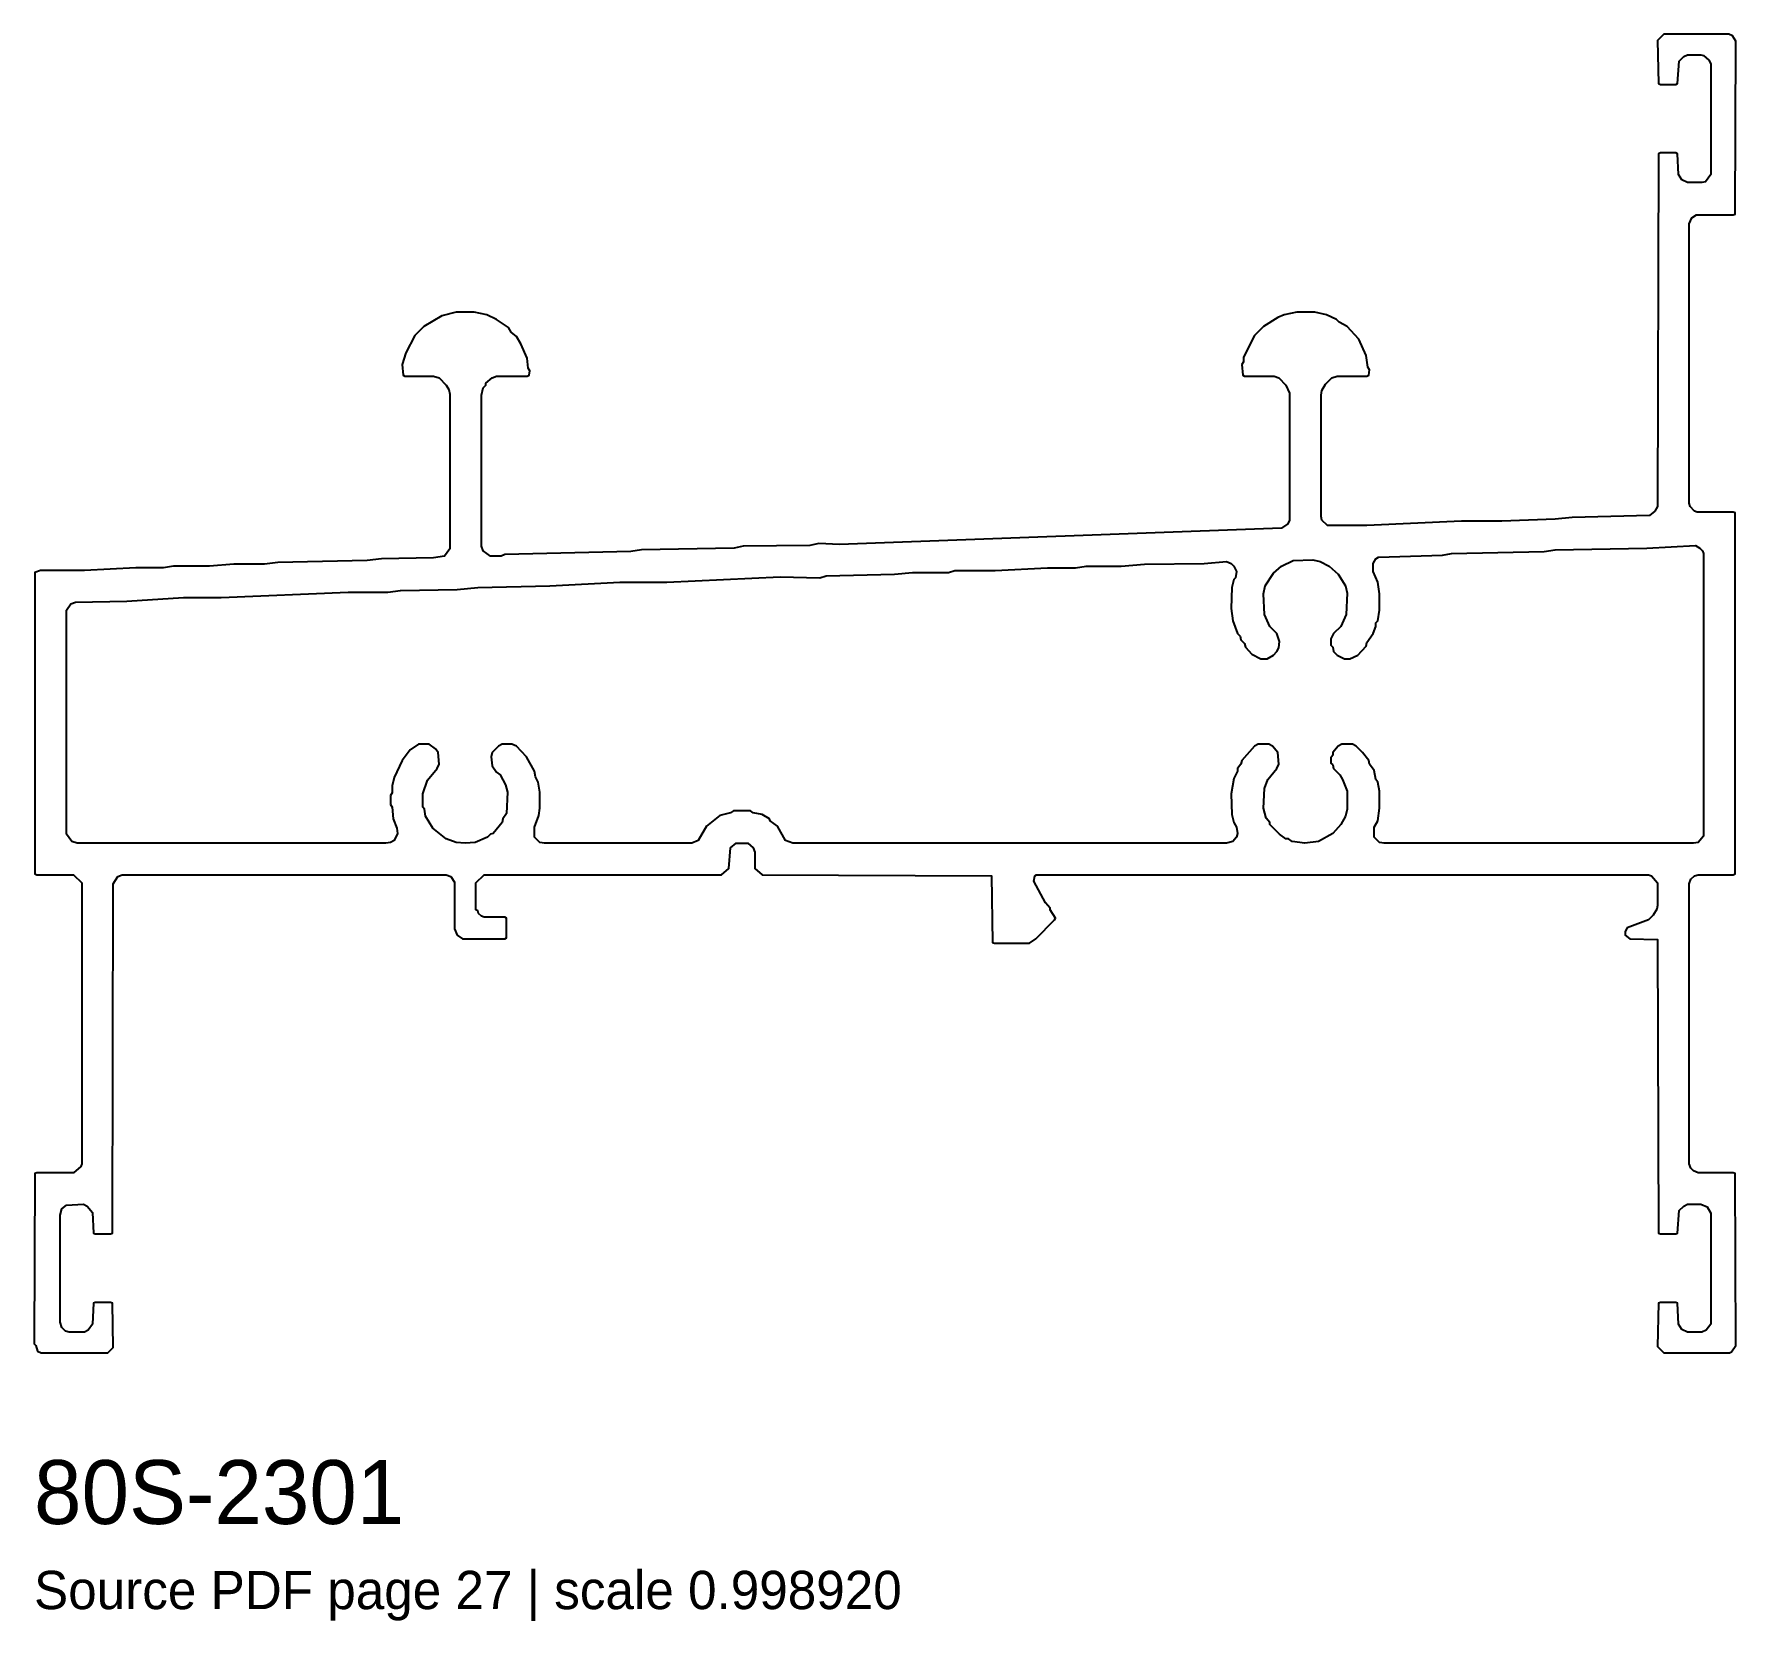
# Model space of a CAD drawing. Header units: millimetres. Extents: x 0 to 80, y -12.6 to 62.
import ezdxf

# ---------------------------------------------------------------- set-up
doc = ezdxf.new("R2010")
doc.units = ezdxf.units.MM
doc.layers.add('INFO', color=7, linetype='Continuous')
doc.layers.add('PROFILE', color=7, linetype='Continuous')

msp = doc.modelspace()

# ---------------------------------------------------------------- linework, layer by layer
at = {"layer": 'PROFILE'}
for points in [[(79.797, 61.909), (79.628, 61.994), (76.583, 61.994), (76.287, 61.698), (76.329, 59.668), (76.414, 59.626), (77.133, 59.626), (77.217, 59.668), (77.302, 60.725), (77.513, 60.936), (77.682, 61.021), (78.317, 61.021), (78.444, 60.979), (78.697, 60.767), (78.782, 60.598), (78.782, 55.397), (78.528, 55.058), (78.359, 55.016), (77.682, 55.016), (77.429, 55.143), (77.259, 55.397), (77.217, 56.369), (77.133, 56.412), (76.414, 56.412), (76.329, 56.369), (76.287, 39.793), (76.16, 39.581), (75.906, 39.37), (72.27, 39.285), (71.466, 39.201), (68.971, 39.116), (67.068, 39.116), (62.628, 38.905), (60.767, 38.905), (60.514, 39.158), (60.471, 39.327), (60.471, 45.036), (60.514, 45.248), (60.683, 45.544), (60.979, 45.84), (61.232, 45.924), (62.628, 45.924), (62.713, 45.967), (62.755, 46.22), (62.67, 46.347), (62.586, 46.897), (62.247, 47.658), (61.698, 48.25), (61.317, 48.462), (61.19, 48.588), (60.725, 48.8), (60.175, 48.927), (59.33, 48.927), (58.738, 48.8), (58.441, 48.673), (57.765, 48.25), (57.342, 47.827), (56.835, 46.812), (56.835, 46.601), (56.75, 46.474), (56.792, 45.967), (56.877, 45.924), (58.272, 45.924), (58.484, 45.84), (58.822, 45.501), (58.991, 45.121), (58.991, 39.158), (58.907, 38.989), (58.611, 38.778), (37.847, 38.017), (36.875, 38.059), (36.452, 37.974), (33.323, 37.932), (32.9, 37.847), (28.544, 37.763), (28.037, 37.678), (22.116, 37.551), (21.947, 37.467), (21.44, 37.467), (21.102, 37.721), (21.017, 37.932), (21.017, 45.036), (21.102, 45.375), (21.228, 45.501), (21.228, 45.586), (21.524, 45.84), (21.736, 45.924), (23.174, 45.924), (23.258, 45.967), (23.3, 46.178), (23.216, 46.305), (23.174, 46.77), (22.878, 47.447), (22.666, 47.785), (22.412, 47.996), (22.286, 48.208), (21.736, 48.588), (21.271, 48.8), (20.679, 48.927), (19.833, 48.927), (19.156, 48.758), (18.311, 48.25), (17.888, 47.827), (17.465, 47.024), (17.296, 46.474), (17.338, 45.967), (17.423, 45.924), (18.776, 45.924), (19.029, 45.84), (19.368, 45.501), (19.495, 45.29), (19.537, 45.079), (19.537, 37.805), (19.283, 37.467), (18.776, 37.382), (16.323, 37.34), (15.646, 37.255), (11.46, 37.171), (10.826, 37.086), (9.388, 37.086), (8.246, 37.002), (6.555, 37.002), (6.089, 36.917), (4.779, 36.917), (2.368, 36.79), (0.296, 36.79), (0.042, 36.706), (0.042, 22.539), (0.127, 22.497), (1.861, 22.497), (2.241, 22.116), (2.241, 8.923), (2.199, 8.796), (1.861, 8.5), (0.127, 8.5), (0.042, 8.458), (0, 0.465), (0.085, 0.381), (0.169, 0.127), (0.338, 0.042), (3.468, 0.042), (3.721, 0.296), (3.679, 2.368), (3.594, 2.41), (2.876, 2.41), (2.791, 2.368), (2.749, 1.395), (2.537, 1.099), (2.368, 1.015), (1.649, 1.015), (1.48, 1.057), (1.311, 1.226), (1.226, 1.48), (1.226, 6.512), (1.311, 6.808), (1.522, 6.977), (2.326, 7.02), (2.495, 6.935), (2.749, 6.639), (2.791, 5.667), (2.876, 5.624), (3.594, 5.624), (3.679, 5.667), (3.721, 22.074), (3.933, 22.412), (4.144, 22.497), (19.368, 22.497), (19.579, 22.412), (19.748, 22.159), (19.748, 19.96), (19.875, 19.664), (20.129, 19.495), (22.116, 19.495), (22.201, 19.537), (22.201, 20.467), (22.116, 20.509), (21.144, 20.509), (21.017, 20.552), (20.89, 20.679), (20.848, 20.806), (20.763, 20.848), (20.763, 22.116), (21.144, 22.497), (32.308, 22.497), (32.646, 22.793), (32.731, 23.766), (32.984, 23.977), (33.534, 23.977), (33.788, 23.766), (33.872, 23.554), (33.872, 22.793), (34.211, 22.497), (44.994, 22.455), (45.036, 19.325), (45.121, 19.283), (46.77, 19.283), (47.066, 19.495), (47.954, 20.383), (47.996, 20.467), (47.743, 20.848), (47.743, 20.932), (47.531, 21.186), (46.982, 22.201), (47.024, 22.455), (47.108, 22.497), (75.864, 22.497), (75.991, 22.455), (76.287, 22.116), (76.287, 21.059), (76.245, 20.89), (76.075, 20.594), (75.864, 20.383), (74.849, 20.002), (74.765, 19.833), (74.765, 19.664), (74.976, 19.495), (76.287, 19.452), (76.329, 5.667), (76.414, 5.624), (77.133, 5.624), (77.217, 5.667), (77.302, 6.724), (77.513, 6.935), (77.682, 7.02), (78.317, 7.02), (78.613, 6.893), (78.782, 6.597), (78.782, 1.395), (78.57, 1.099), (78.359, 1.015), (77.682, 1.015), (77.429, 1.142), (77.259, 1.395), (77.217, 2.368), (77.133, 2.41), (76.414, 2.41), (76.329, 2.368), (76.287, 0.338), (76.583, 0.042), (79.67, 0.042), (79.754, 0.085), (79.966, 0.381), (79.924, 8.458), (79.839, 8.5), (78.19, 8.5), (77.978, 8.584), (77.852, 8.711), (77.767, 8.923), (77.767, 22.074), (77.852, 22.286), (78.021, 22.455), (78.19, 22.497), (79.839, 22.497), (79.924, 22.539), (79.924, 39.497), (79.839, 39.539), (78.148, 39.539), (78.021, 39.581), (77.809, 39.793), (77.767, 39.962), (77.767, 53.071), (77.894, 53.367), (78.105, 53.494), (79.839, 53.494), (79.924, 53.536), (79.966, 61.655)], [(78.444, 37.594), (78.444, 24.315), (78.19, 24.019), (77.978, 23.977), (63.431, 23.977), (63.22, 24.019), (62.966, 24.273), (62.966, 24.738), (63.135, 25.034), (63.22, 25.626), (63.22, 26.43), (63.135, 26.853), (63.051, 26.98), (62.966, 27.402), (62.755, 27.698), (62.713, 27.868), (62.417, 28.248), (62.121, 28.544), (61.951, 28.629), (61.444, 28.629), (61.275, 28.544), (61.021, 28.248), (61.021, 28.121), (60.936, 27.994), (60.936, 27.741), (61.021, 27.656), (61.063, 27.487), (61.359, 27.191), (61.486, 26.98), (61.698, 26.43), (61.698, 25.584), (61.613, 25.246), (61.402, 24.865), (61.021, 24.442), (60.344, 24.062), (59.71, 23.977), (59.118, 24.062), (58.949, 24.189), (58.822, 24.189), (58.526, 24.4), (58.061, 24.865), (58.061, 24.95), (57.892, 25.161), (57.765, 25.626), (57.807, 26.557), (57.976, 26.98), (58.399, 27.487), (58.484, 27.698), (58.441, 28.248), (58.188, 28.544), (58.019, 28.629), (57.511, 28.629), (57.342, 28.544), (56.75, 27.868), (56.708, 27.698), (56.539, 27.487), (56.539, 27.36), (56.369, 27.022), (56.243, 26.303), (56.285, 25.33), (56.369, 24.95), (56.496, 24.738), (56.539, 24.442), (56.496, 24.273), (56.327, 24.062), (56.031, 23.977), (35.648, 23.977), (35.31, 24.104), (34.93, 24.781), (34.591, 25.034), (34.549, 25.119), (34.211, 25.33), (33.788, 25.415), (33.661, 25.499), (32.857, 25.499), (32.731, 25.415), (32.223, 25.288), (31.589, 24.781), (31.208, 24.104), (30.912, 23.977), (23.977, 23.977), (23.766, 24.019), (23.512, 24.273), (23.512, 24.738), (23.723, 25.288), (23.766, 25.626), (23.766, 26.387), (23.681, 26.853), (23.554, 27.106), (23.512, 27.36), (23.131, 28.037), (22.666, 28.544), (22.455, 28.629), (21.99, 28.629), (21.82, 28.544), (21.524, 28.248), (21.482, 28.037), (21.524, 27.614), (21.736, 27.318), (21.905, 27.191), (22.159, 26.726), (22.243, 26.387), (22.201, 25.373), (22.032, 25.119), (21.99, 24.95), (21.567, 24.442), (21.44, 24.4), (21.313, 24.273), (20.721, 24.019), (20.256, 23.977), (19.833, 24.019), (19.368, 24.189), (18.733, 24.696), (18.395, 25.246), (18.353, 25.584), (18.268, 25.669), (18.268, 26.303), (18.48, 26.937), (18.945, 27.487), (19.029, 27.698), (18.987, 28.248), (18.86, 28.417), (18.564, 28.629), (18.057, 28.629), (17.676, 28.375), (17.296, 27.868), (16.915, 27.064), (16.83, 26.683), (16.83, 26.345), (16.746, 26.218), (16.746, 25.795), (16.83, 25.669), (16.873, 25.119), (17.042, 24.696), (17.084, 24.442), (16.915, 24.104), (16.746, 24.019), (16.534, 23.977), (2.03, 23.977), (1.776, 24.062), (1.522, 24.4), (1.522, 34.93), (1.734, 35.226), (1.945, 35.31), (4.356, 35.352), (7.02, 35.522), (8.796, 35.522), (14.758, 35.775), (16.619, 35.775), (17.211, 35.86), (19.875, 35.902), (20.848, 35.987), (24.231, 36.071), (27.529, 36.24), (29.728, 36.24), (35.056, 36.494), (36.917, 36.452), (37.213, 36.537), (40.427, 36.621), (41.273, 36.706), (42.964, 36.706), (43.26, 36.79), (45.163, 36.79), (47.616, 36.917), (48.927, 36.917), (49.434, 37.002), (51.083, 37.002), (52.183, 37.086), (54.974, 37.129), (56.031, 37.213), (56.243, 37.129), (56.369, 37.002), (56.496, 36.748), (56.454, 36.452), (56.369, 36.367), (56.285, 35.987), (56.243, 35.014), (56.327, 34.422), (56.539, 33.83), (56.665, 33.703), (56.708, 33.534), (56.877, 33.365), (56.919, 33.196), (57.215, 32.857), (57.638, 32.646), (57.934, 32.646), (58.23, 32.815), (58.399, 32.984), (58.484, 33.153), (58.526, 33.45), (58.399, 33.83), (58.061, 34.168), (57.807, 34.718), (57.765, 35.691), (57.849, 36.071), (58.23, 36.663), (58.611, 37.002), (59.16, 37.255), (60.091, 37.298), (60.429, 37.213), (60.852, 37.002), (61.275, 36.621), (61.613, 36.071), (61.698, 35.733), (61.655, 34.718), (61.402, 34.168), (61.063, 33.83), (60.936, 33.576), (60.936, 33.28), (61.021, 33.196), (61.063, 32.984), (61.232, 32.815), (61.571, 32.646), (61.825, 32.646), (62.205, 32.815), (62.586, 33.238), (62.628, 33.407), (62.924, 33.83), (63.051, 34.168), (63.051, 34.338), (63.135, 34.422), (63.22, 34.93), (63.22, 35.691), (63.135, 36.24), (62.924, 36.748), (62.924, 37.129), (63.051, 37.34), (63.178, 37.425), (66.18, 37.509), (66.603, 37.594), (70.959, 37.678), (71.466, 37.763), (75.779, 37.847), (78.063, 37.974), (78.274, 37.847), (78.401, 37.721)]]:
    msp.add_lwpolyline(points, close=True, dxfattribs=at)

# ---------------------------------------------------------------- texts
at = {"layer": 'INFO'}
for s, height, p in [('80S-2301', 3, (0, -8)), ('Source PDF page 27 | scale 0.998920', 1.8, (0, -12))]:
    msp.add_text(s, height=height, dxfattribs=at).set_placement(p)

doc.saveas('drawing.dxf')
